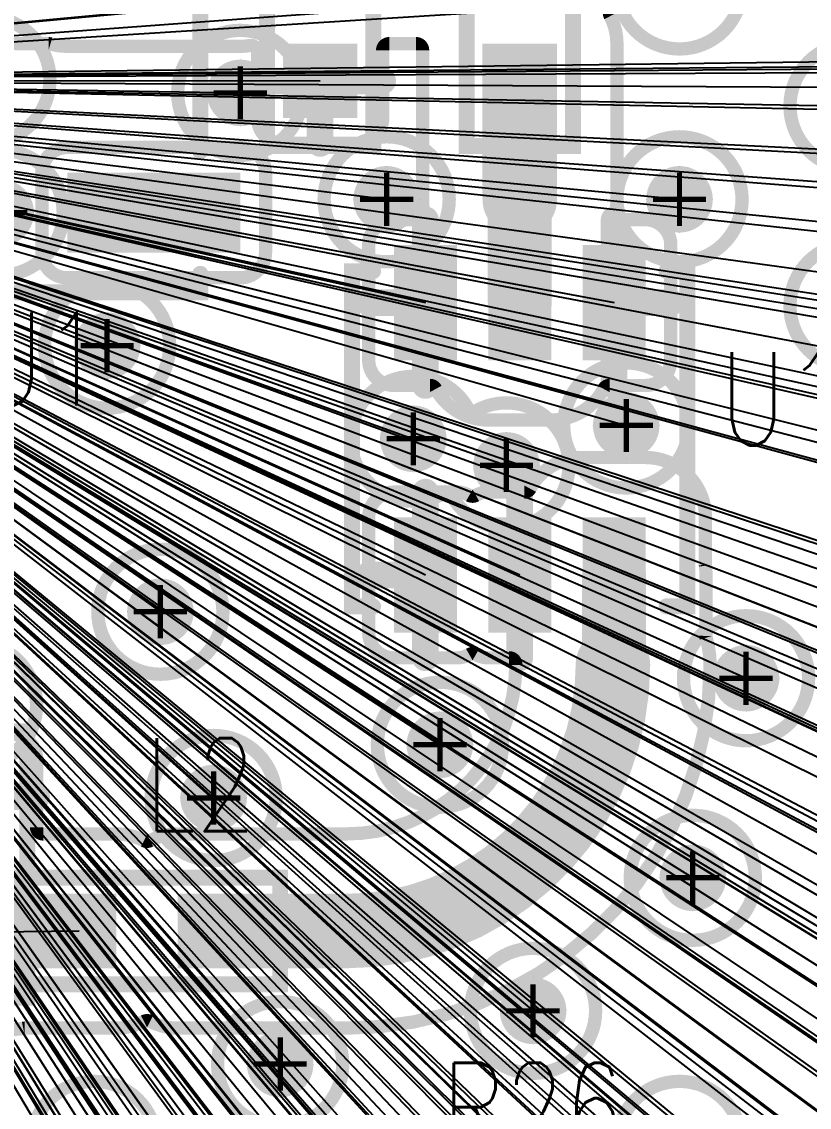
# Model space of a CAD drawing. Extents: x -1.33 to 3.2, y -3.63 to 2.02.
# Drawn here: x 0.5079 to 0.8037, y 1.2688 to 1.6768 of the extents above; entities that cross this region are included whole.
import ezdxf
from ezdxf.enums import TextEntityAlignment as Align

# ---------------------------------------------------------------- set-up
doc = ezdxf.new("R2010")
doc.units = 0
for name, pattern in [('SIG_0', [2, 1, 1]), ('SIG_52', [2, 1, 1]), ('SIG_55', [2, 1, 1]), ('SIG_66', [2, 1, 1]), ('SIG_67', [2, 1, 1])]:
    doc.linetypes.add(name, pattern=pattern)
for name, color, linetype in [('DRIL_PLTE_THRU_01', 16, 'CONTINUOUS'), ('DRIL_PLTE_THRU_02', 106, 'CONTINUOUS'), ('DRIL_PLTE_THRU_03', 255, 'CONTINUOUS'), ('DRIL_PLTE_THRU_04', 176, 'CONTINUOUS'), ('DRIL_SYMBOL', 254, 'CONTINUOUS'), ('LINK_00', 254, 'CONTINUOUS'), ('PADS_BOT', 5, 'CONTINUOUS'), ('PADS_INNER', 1, 'CONTINUOUS'), ('PADS_TOP', 1, 'CONTINUOUS'), ('PART_NAME_123', 255, 'CONTINUOUS'), ('PART_TOP_2DLINE_123', 255, 'CONTINUOUS'), ('POUR_PADTHERM_01', 1, 'CONTINUOUS'), ('POUR_VIATHERM_01', 1, 'CONTINUOUS'), ('POUR_VIATHERM_02', 112, 'CONTINUOUS'), ('POUR_VIATHERM_04', 5, 'CONTINUOUS'), ('POUR_VOID_01', 1, 'CONTINUOUS'), ('POUR_VOID_03', 222, 'CONTINUOUS'), ('TRACE_01', 1, 'CONTINUOUS'), ('VIAPTS', 34, 'CONTINUOUS')]:
    doc.layers.add(name, color=color, linetype=linetype)
doc.styles.add('W0$005', font='simplex', dxfattribs={"width": 0.75})

# ---------------------------------------------------------------- blocks, each defined once
blk = doc.blocks.new('POUR_VOID_718')
at = {"layer": 'POUR_VOID_01', "const_width": 0.005}
blk.add_lwpolyline([(-16.3405, -16.28), (-16.3405, -16.31, -0.414214), (-16.35, -16.3195), (-16.415, -16.3195, -0.414214), (-16.4245, -16.31), (-16.4245, -16.28, -0.414214), (-16.415, -16.2705), (-16.35, -16.2705, -0.414214)], format="xyb", close=True, dxfattribs=at)
blk = doc.blocks.new('POUR_VOID_695')
at = {"layer": 'POUR_VOID_01', "const_width": 0.005}
blk.add_lwpolyline([(-16.21102, -16.21885, 0.243655), (-16.21102, -16.22115, -0.12007), (-16.2085, -16.2315), (-16.2085, -16.2455), (-16.2085, -16.2595), (-16.2085, -16.29, -0.033219), (-16.20882, -16.29483, 0.453676), (-16.20634, -16.29767), (-16.19776, -16.29767, -0.414214), (-16.18826, -16.30717), (-16.18826, -16.35047, -0.414214), (-16.19776, -16.35997), (-16.21126, -16.35997, 0.274107), (-16.21345, -16.36127, -0.274105), (-16.23319, -16.37297), (-16.25681, -16.37297, -0.274105), (-16.27655, -16.36127, 0.274107), (-16.27874, -16.35997), (-16.29224, -16.35997, -0.414214), (-16.30174, -16.35047), (-16.30174, -16.30717, -0.414214), (-16.29224, -16.29767), (-16.28366, -16.29767, 0.453676), (-16.28118, -16.29483, -0.033219), (-16.2815, -16.29), (-16.2815, -16.2595), (-16.2815, -16.234, 0.414214), (-16.284, -16.2315), (-16.294, -16.2315, 0.414214), (-16.2965, -16.234), (-16.2965, -16.2595, -0.414214), (-16.306, -16.269), (-16.334, -16.269, -0.414214), (-16.3435, -16.2595), (-16.3435, -16.23468, 0.462098), (-16.3464, -16.23221, -0.040192), (-16.35, -16.2325), (-16.415, -16.2325, -0.071067), (-16.4213, -16.2316, 0.071068), (-16.422, -16.2315), (-16.4335, -16.2315, -0.12007), (-16.44385, -16.22898, 0.243655)], format="xyb", dxfattribs=at)
blk = doc.blocks.new('POUR_VOID_693')
at = {"layer": 'POUR_VOID_01', "const_width": 0.005}
blk.add_lwpolyline([(-16.436, -16.491, -0.414214), (-16.4265, -16.5005), (-16.4265, -16.526, 0.414214), (-16.424, -16.5285), (-16.4105, -16.5285), (-16.3965, -16.5285, -0.12007), (-16.38615, -16.53102, 0.243655), (-16.38385, -16.53102, -0.12007), (-16.3735, -16.5285), (-16.3455, -16.5285), (-16.31, -16.5285, 0.414214), (-16.2465, -16.465, -0.001059), (-16.2465, -16.46485), (-16.2465, -16.46483, 0.414214), (-16.249, -16.46233), (-16.25681, -16.46233, -0.129344), (-16.26149, -16.4611, 0.263089), (-16.26395, -16.4611, -0.129344), (-16.26862, -16.46233), (-16.29224, -16.46233, -0.414214), (-16.30174, -16.45283), (-16.30174, -16.40953, -0.414214), (-16.29224, -16.40003), (-16.26862, -16.40003, -0.129344), (-16.26395, -16.40126, 0.263089), (-16.26149, -16.40126, -0.129344), (-16.25681, -16.40003), (-16.24331, -16.40003, 0.274107), (-16.24112, -16.39873, -0.274105), (-16.22138, -16.38703), (-16.19776, -16.38703, -0.414214), (-16.17526, -16.40953), (-16.17526, -16.42745, 0.025282), (-16.17524, -16.4277, -0.025283), (-16.17507, -16.43118), (-16.17507, -16.45406, 0.071227), (-16.17497, -16.45476, -0.071227), (-16.1735, -16.465, -0.414214), (-16.31, -16.6015), (-16.3595, -16.6015), (-16.3735, -16.6015, -0.12007), (-16.38385, -16.59898, 0.243655), (-16.38615, -16.59898, -0.12007), (-16.3965, -16.6015), (-16.4245, -16.6015), (-16.43103, -16.6015, 0.050124), (-16.43152, -16.60155, -0.050126), (-16.436, -16.602)], format="xyb", dxfattribs=at)
blk = doc.blocks.new('POUR_OUTLINE_677')
for name in ['POUR_VOID_695', 'POUR_VOID_718', 'POUR_VOID_693']:
    blk.add_blockref(name, (0, 0))
blk = doc.blocks.new('POUR_VIATHERM_752')
at = {"layer": 'POUR_VIATHERM_01'}
for points in [[(-16.285, -16.3675), (-16.285, -16.3675)], [(-16.2975, -16.38), (-16.2975, -16.38)], [(-16.2725, -16.38), (-16.2725, -16.38)], [(-16.285, -16.3925), (-16.285, -16.3925)]]:
    blk.add_lwpolyline(points, dxfattribs=at)
blk = doc.blocks.new('POUR_VIATHERM_753')
at = {"layer": 'POUR_VIATHERM_01'}
for points in [[(-16.205, -16.3625), (-16.205, -16.3625)], [(-16.2175, -16.375), (-16.2175, -16.375)], [(-16.1925, -16.375), (-16.1925, -16.375)], [(-16.205, -16.3875), (-16.205, -16.3875)]]:
    blk.add_lwpolyline(points, dxfattribs=at)
blk = doc.blocks.new('POUR_VIATHERM_759')
at = {"layer": 'POUR_VIATHERM_01'}
for points in [[(-16.36, -16.5025), (-16.36, -16.5025)], [(-16.3725, -16.515), (-16.3725, -16.515)], [(-16.3475, -16.515), (-16.3475, -16.515)], [(-16.36, -16.5275), (-16.36, -16.5275)]]:
    blk.add_lwpolyline(points, dxfattribs=at)
blk = doc.blocks.new('POUR_VIATHERM_760')
at = {"layer": 'POUR_VIATHERM_01'}
for points in [[(-16.335, -16.6025), (-16.335, -16.6025)], [(-16.3475, -16.615), (-16.3475, -16.615)], [(-16.3225, -16.615), (-16.3225, -16.615)], [(-16.335, -16.6275), (-16.335, -16.6275)]]:
    blk.add_lwpolyline(points, dxfattribs=at)
blk = doc.blocks.new('POUR_VIATHERM_780')
at = {"layer": 'POUR_VIATHERM_01'}
for points in [[(-16.25, -16.3775), (-16.25, -16.3775)], [(-16.2625, -16.39), (-16.2625, -16.39)], [(-16.2375, -16.39), (-16.2375, -16.39)], [(-16.25, -16.4025), (-16.25, -16.4025)]]:
    blk.add_lwpolyline(points, dxfattribs=at)
blk = doc.blocks.new('POUR_VIATHERM_782')
at = {"layer": 'POUR_VIATHERM_01'}
for points in [[(-16.18, -16.5325), (-16.18, -16.5325)], [(-16.1925, -16.545), (-16.1925, -16.545)], [(-16.1675, -16.545), (-16.1675, -16.545)], [(-16.18, -16.5575), (-16.18, -16.5575)]]:
    blk.add_lwpolyline(points, dxfattribs=at)
blk = doc.blocks.new('POUR_VIATHERM_783')
at = {"layer": 'POUR_VIATHERM_01'}
for points in [[(-16.16, -16.4575), (-16.16, -16.4575)], [(-16.1725, -16.47), (-16.1725, -16.47)], [(-16.1475, -16.47), (-16.1475, -16.47)], [(-16.16, -16.4825), (-16.16, -16.4825)]]:
    blk.add_lwpolyline(points, dxfattribs=at)
blk = doc.blocks.new('POUR_VIATHERM_784')
at = {"layer": 'POUR_VIATHERM_01'}
for points in [[(-16.24, -16.5825), (-16.24, -16.5825)], [(-16.2525, -16.595), (-16.2525, -16.595)], [(-16.2275, -16.595), (-16.2275, -16.595)], [(-16.24, -16.6075), (-16.24, -16.6075)]]:
    blk.add_lwpolyline(points, dxfattribs=at)
blk = doc.blocks.new('POUR_VIATHERM_788')
at = {"layer": 'POUR_VIATHERM_01'}
for points in [[(-16.275, -16.4825), (-16.275, -16.4825)], [(-16.2875, -16.495), (-16.2875, -16.495)], [(-16.2625, -16.495), (-16.2625, -16.495)], [(-16.275, -16.5075), (-16.275, -16.5075)]]:
    blk.add_lwpolyline(points, dxfattribs=at)
blk = doc.blocks.new('POUR_VIATHERM_789')
at = {"layer": 'POUR_VIATHERM_01'}
for points in [[(-16.35, -16.2375), (-16.35, -16.2375)], [(-16.3625, -16.25), (-16.3625, -16.25)], [(-16.35, -16.2625), (-16.35, -16.2625)]]:
    blk.add_lwpolyline(points, dxfattribs=at)
blk = doc.blocks.new('POUR_PADTHERM_901')
at = {"layer": 'POUR_PADTHERM_01', "const_width": 0.005}
for points in [[(-16.3435, -16.248), (-16.334, -16.248, 1), (-16.334, -16.243), (-16.3435, -16.243, 1), (-16.3435, -16.248)], [(-16.3175, -16.269), (-16.3175, -16.2455, 1), (-16.3225, -16.2455), (-16.3225, -16.269, 1), (-16.3175, -16.269)], [(-16.2965, -16.243), (-16.306, -16.243, 1), (-16.306, -16.248), (-16.2965, -16.248, 1), (-16.2965, -16.243)]]:
    blk.add_lwpolyline(points, format="xyb", dxfattribs=at)
blk = doc.blocks.new('POUR_PADTHERM_902')
at = {"layer": 'POUR_PADTHERM_01', "const_width": 0.005}
for points in [[(-16.21207, -16.29767), (-16.21207, -16.31898, 1), (-16.20707, -16.31898), (-16.20707, -16.29767, 1), (-16.21207, -16.29767)], [(-16.18826, -16.32632), (-16.19776, -16.32632, 1), (-16.19776, -16.33132), (-16.18826, -16.33132, 1), (-16.18826, -16.32632)], [(-16.20707, -16.35997), (-16.20707, -16.33866, 1), (-16.21207, -16.33866), (-16.21207, -16.35997, 1), (-16.20707, -16.35997)]]:
    blk.add_lwpolyline(points, format="xyb", dxfattribs=at)
blk = doc.blocks.new('POUR_PADTHERM_903')
at = {"layer": 'POUR_PADTHERM_01', "const_width": 0.005}
for points in [[(-16.28293, -16.29767), (-16.28293, -16.31898, 1), (-16.27793, -16.31898), (-16.27793, -16.29767, 1), (-16.28293, -16.29767)], [(-16.30174, -16.33132), (-16.29224, -16.33132, 1), (-16.29224, -16.32632), (-16.30174, -16.32632, 1), (-16.30174, -16.33132)], [(-16.27793, -16.35997), (-16.27793, -16.33866, 1), (-16.28293, -16.33866), (-16.28293, -16.35997, 1), (-16.27793, -16.35997)]]:
    blk.add_lwpolyline(points, format="xyb", dxfattribs=at)
blk = doc.blocks.new('POUR_PADTHERM_904')
at = {"layer": 'POUR_PADTHERM_01', "const_width": 0.005}
for points in [[(-16.2475, -16.40003), (-16.2475, -16.42134, 1), (-16.2425, -16.42134), (-16.2425, -16.40003, 1), (-16.2475, -16.40003)], [(-16.2425, -16.46233), (-16.2425, -16.44102, 1), (-16.2475, -16.44102), (-16.2475, -16.46233, 1), (-16.2425, -16.46233)]]:
    blk.add_lwpolyline(points, format="xyb", dxfattribs=at)
blk = doc.blocks.new('POUR_PADTHERM_905')
at = {"layer": 'POUR_PADTHERM_01', "const_width": 0.005}
for points in [[(-16.28293, -16.40003), (-16.28293, -16.42134, 1), (-16.27793, -16.42134), (-16.27793, -16.40003, 1), (-16.28293, -16.40003)], [(-16.30174, -16.43368), (-16.29224, -16.43368, 1), (-16.29224, -16.42868), (-16.30174, -16.42868, 1), (-16.30174, -16.43368)], [(-16.27793, -16.46233), (-16.27793, -16.44102, 1), (-16.28293, -16.44102), (-16.28293, -16.46233, 1), (-16.27793, -16.46233)]]:
    blk.add_lwpolyline(points, format="xyb", dxfattribs=at)
blk = doc.blocks.new('POUR_VIATHERM_906')
at = {"layer": 'POUR_VIATHERM_01'}
for points in [[(-16.44, -16.2825), (-16.44, -16.2825)], [(-16.4525, -16.295), (-16.4525, -16.295)], [(-16.4275, -16.295), (-16.4275, -16.295)], [(-16.44, -16.3075), (-16.44, -16.3075)]]:
    blk.add_lwpolyline(points, dxfattribs=at)
blk = doc.blocks.new('POUR_PADTHERM_908')
at = {"layer": 'POUR_PADTHERM_01', "const_width": 0.005}
for points in [[(-16.4525, -16.491), (-16.4525, -16.5145, 1), (-16.4475, -16.5145), (-16.4475, -16.491, 1), (-16.4525, -16.491)], [(-16.4735, -16.517), (-16.464, -16.517, 1), (-16.464, -16.512), (-16.4735, -16.512, 1), (-16.4735, -16.517)], [(-16.4265, -16.512), (-16.436, -16.512, 1), (-16.436, -16.517), (-16.4265, -16.517, 1), (-16.4265, -16.512)]]:
    blk.add_lwpolyline(points, format="xyb", dxfattribs=at)
blk = doc.blocks.new('POUR_VIATHERM_911')
at = {"layer": 'POUR_VIATHERM_01'}
for points in [[(-16.185, -16.2775), (-16.185, -16.2775)], [(-16.1975, -16.29), (-16.1975, -16.29)], [(-16.1725, -16.29), (-16.1725, -16.29)], [(-16.185, -16.3025), (-16.185, -16.3025)]]:
    blk.add_lwpolyline(points, dxfattribs=at)
blk = doc.blocks.new('POUR_VIATHERM_912')
at = {"layer": 'POUR_VIATHERM_01'}
for points in [[(-16.295, -16.2775), (-16.295, -16.2775)], [(-16.3075, -16.29), (-16.3075, -16.29)], [(-16.2825, -16.29), (-16.2825, -16.29)]]:
    blk.add_lwpolyline(points, dxfattribs=at)
blk = doc.blocks.new('POUR_VIATHERM_1350')
at = {"layer": 'POUR_VIATHERM_01'}
for points in [[(-16.38, -16.4325), (-16.38, -16.4325)], [(-16.3925, -16.445), (-16.3925, -16.445)], [(-16.3675, -16.445), (-16.3675, -16.445)], [(-16.38, -16.4575), (-16.38, -16.4575)]]:
    blk.add_lwpolyline(points, dxfattribs=at)
blk = doc.blocks.new('POUR_VIATHERM_1351')
at = {"layer": 'POUR_VIATHERM_01'}
for points in [[(-16.4, -16.3325), (-16.4, -16.3325)], [(-16.4125, -16.345), (-16.4125, -16.345)], [(-16.3875, -16.345), (-16.3875, -16.345)], [(-16.4, -16.3575), (-16.4, -16.3575)]]:
    blk.add_lwpolyline(points, dxfattribs=at)
blk = doc.blocks.new('POUR_HEADER_0')
for name in ['POUR_OUTLINE_677', 'POUR_VIATHERM_789', 'POUR_PADTHERM_901', 'POUR_VIATHERM_912', 'POUR_VIATHERM_911', 'POUR_VIATHERM_906', 'POUR_PADTHERM_903', 'POUR_PADTHERM_902', 'POUR_VIATHERM_1351', 'POUR_VIATHERM_753', 'POUR_VIATHERM_752', 'POUR_VIATHERM_780', 'POUR_PADTHERM_905', 'POUR_PADTHERM_904', 'POUR_VIATHERM_1350', 'POUR_VIATHERM_783', 'POUR_PADTHERM_908', 'POUR_VIATHERM_788', 'POUR_VIATHERM_759', 'POUR_VIATHERM_782', 'POUR_VIATHERM_784', 'POUR_VIATHERM_760']:
    blk.add_blockref(name, (18, 18))
blk = doc.blocks.new('POUR_VIATHERM_80')
at = {"layer": 'POUR_VIATHERM_04'}
for points in [[(-16.285, -16.3675), (-16.285, -16.3675)], [(-16.2975, -16.38), (-16.2975, -16.38)], [(-16.2725, -16.38), (-16.2725, -16.38)], [(-16.285, -16.3925), (-16.285, -16.3925)]]:
    blk.add_lwpolyline(points, dxfattribs=at)
blk = doc.blocks.new('POUR_VIATHERM_81')
at = {"layer": 'POUR_VIATHERM_04'}
for points in [[(-16.205, -16.3625), (-16.205, -16.3625)], [(-16.2175, -16.375), (-16.2175, -16.375)], [(-16.1925, -16.375), (-16.1925, -16.375)], [(-16.205, -16.3875), (-16.205, -16.3875)]]:
    blk.add_lwpolyline(points, dxfattribs=at)
blk = doc.blocks.new('POUR_VIATHERM_87')
at = {"layer": 'POUR_VIATHERM_04'}
for points in [[(-16.36, -16.5025), (-16.36, -16.5025)], [(-16.3725, -16.515), (-16.3725, -16.515)], [(-16.3475, -16.515), (-16.3475, -16.515)], [(-16.36, -16.5275), (-16.36, -16.5275)]]:
    blk.add_lwpolyline(points, dxfattribs=at)
blk = doc.blocks.new('POUR_VIATHERM_88')
at = {"layer": 'POUR_VIATHERM_04'}
for points in [[(-16.335, -16.6025), (-16.335, -16.6025)], [(-16.3475, -16.615), (-16.3475, -16.615)], [(-16.3225, -16.615), (-16.3225, -16.615)], [(-16.335, -16.6275), (-16.335, -16.6275)]]:
    blk.add_lwpolyline(points, dxfattribs=at)
blk = doc.blocks.new('POUR_VIATHERM_108')
at = {"layer": 'POUR_VIATHERM_04'}
for points in [[(-16.25, -16.3775), (-16.25, -16.3775)], [(-16.2625, -16.39), (-16.2625, -16.39)], [(-16.2375, -16.39), (-16.2375, -16.39)], [(-16.25, -16.4025), (-16.25, -16.4025)]]:
    blk.add_lwpolyline(points, dxfattribs=at)
blk = doc.blocks.new('POUR_VIATHERM_110')
at = {"layer": 'POUR_VIATHERM_04'}
for points in [[(-16.18, -16.5325), (-16.18, -16.5325)], [(-16.1925, -16.545), (-16.1925, -16.545)], [(-16.1675, -16.545), (-16.1675, -16.545)], [(-16.18, -16.5575), (-16.18, -16.5575)]]:
    blk.add_lwpolyline(points, dxfattribs=at)
blk = doc.blocks.new('POUR_VIATHERM_111')
at = {"layer": 'POUR_VIATHERM_04'}
for points in [[(-16.16, -16.4575), (-16.16, -16.4575)], [(-16.1725, -16.47), (-16.1725, -16.47)], [(-16.1475, -16.47), (-16.1475, -16.47)], [(-16.16, -16.4825), (-16.16, -16.4825)]]:
    blk.add_lwpolyline(points, dxfattribs=at)
blk = doc.blocks.new('POUR_VIATHERM_112')
at = {"layer": 'POUR_VIATHERM_04'}
for points in [[(-16.24, -16.5825), (-16.24, -16.5825)], [(-16.2525, -16.595), (-16.2525, -16.595)], [(-16.2275, -16.595), (-16.2275, -16.595)], [(-16.24, -16.6075), (-16.24, -16.6075)]]:
    blk.add_lwpolyline(points, dxfattribs=at)
blk = doc.blocks.new('POUR_VIATHERM_117')
at = {"layer": 'POUR_VIATHERM_04'}
for points in [[(-16.275, -16.4825), (-16.275, -16.4825)], [(-16.2875, -16.495), (-16.2875, -16.495)], [(-16.2625, -16.495), (-16.2625, -16.495)], [(-16.275, -16.5075), (-16.275, -16.5075)]]:
    blk.add_lwpolyline(points, dxfattribs=at)
blk = doc.blocks.new('POUR_VIATHERM_118')
at = {"layer": 'POUR_VIATHERM_04'}
for points in [[(-16.35, -16.2375), (-16.35, -16.2375)], [(-16.3625, -16.25), (-16.3625, -16.25)], [(-16.3375, -16.25), (-16.3375, -16.25)], [(-16.35, -16.2625), (-16.35, -16.2625)]]:
    blk.add_lwpolyline(points, dxfattribs=at)
blk = doc.blocks.new('POUR_VIATHERM_205')
at = {"layer": 'POUR_VIATHERM_04'}
for points in [[(-16.44, -16.2825), (-16.44, -16.2825)], [(-16.4525, -16.295), (-16.4525, -16.295)], [(-16.4275, -16.295), (-16.4275, -16.295)], [(-16.44, -16.3075), (-16.44, -16.3075)]]:
    blk.add_lwpolyline(points, dxfattribs=at)
blk = doc.blocks.new('POUR_VIATHERM_209')
at = {"layer": 'POUR_VIATHERM_04'}
for points in [[(-16.185, -16.2775), (-16.185, -16.2775)], [(-16.1975, -16.29), (-16.1975, -16.29)], [(-16.1725, -16.29), (-16.1725, -16.29)], [(-16.185, -16.3025), (-16.185, -16.3025)]]:
    blk.add_lwpolyline(points, dxfattribs=at)
blk = doc.blocks.new('POUR_VIATHERM_210')
at = {"layer": 'POUR_VIATHERM_04'}
for points in [[(-16.295, -16.2775), (-16.295, -16.2775)], [(-16.3075, -16.29), (-16.3075, -16.29)], [(-16.2825, -16.29), (-16.2825, -16.29)], [(-16.295, -16.3025), (-16.295, -16.3025)]]:
    blk.add_lwpolyline(points, dxfattribs=at)
blk = doc.blocks.new('POUR_VIATHERM_637')
at = {"layer": 'POUR_VIATHERM_04'}
for points in [[(-16.38, -16.4325), (-16.38, -16.4325)], [(-16.3925, -16.445), (-16.3925, -16.445)], [(-16.3675, -16.445), (-16.3675, -16.445)], [(-16.38, -16.4575), (-16.38, -16.4575)]]:
    blk.add_lwpolyline(points, dxfattribs=at)
blk = doc.blocks.new('POUR_VIATHERM_638')
at = {"layer": 'POUR_VIATHERM_04'}
for points in [[(-16.4, -16.3325), (-16.4, -16.3325)], [(-16.4125, -16.345), (-16.4125, -16.345)], [(-16.3875, -16.345), (-16.3875, -16.345)], [(-16.4, -16.3575), (-16.4, -16.3575)]]:
    blk.add_lwpolyline(points, dxfattribs=at)
blk = doc.blocks.new('POUR_HEADER_1')
for name in ['POUR_VIATHERM_118', 'POUR_VIATHERM_210', 'POUR_VIATHERM_209', 'POUR_VIATHERM_205', 'POUR_VIATHERM_638', 'POUR_VIATHERM_81', 'POUR_VIATHERM_80', 'POUR_VIATHERM_108', 'POUR_VIATHERM_637', 'POUR_VIATHERM_111', 'POUR_VIATHERM_117', 'POUR_VIATHERM_87', 'POUR_VIATHERM_110', 'POUR_VIATHERM_112', 'POUR_VIATHERM_88']:
    blk.add_blockref(name, (18, 18))
blk = doc.blocks.new('POUR_VIATHERM_2017')
at = {"layer": 'POUR_VIATHERM_02'}
for points in [[(-16.285, -16.3675), (-16.285, -16.3675)], [(-16.2975, -16.38), (-16.2975, -16.38)], [(-16.2725, -16.38), (-16.2725, -16.38)], [(-16.285, -16.3925), (-16.285, -16.3925)]]:
    blk.add_lwpolyline(points, dxfattribs=at)
blk = doc.blocks.new('POUR_VIATHERM_2018')
at = {"layer": 'POUR_VIATHERM_02'}
for points in [[(-16.205, -16.3625), (-16.205, -16.3625)], [(-16.2175, -16.375), (-16.2175, -16.375)], [(-16.1925, -16.375), (-16.1925, -16.375)], [(-16.205, -16.3875), (-16.205, -16.3875)]]:
    blk.add_lwpolyline(points, dxfattribs=at)
blk = doc.blocks.new('POUR_VIATHERM_2024')
at = {"layer": 'POUR_VIATHERM_02'}
for points in [[(-16.36, -16.5025), (-16.36, -16.5025)], [(-16.3725, -16.515), (-16.3725, -16.515)], [(-16.3475, -16.515), (-16.3475, -16.515)], [(-16.36, -16.5275), (-16.36, -16.5275)]]:
    blk.add_lwpolyline(points, dxfattribs=at)
blk = doc.blocks.new('POUR_VIATHERM_2025')
at = {"layer": 'POUR_VIATHERM_02'}
for points in [[(-16.335, -16.6025), (-16.335, -16.6025)], [(-16.3475, -16.615), (-16.3475, -16.615)], [(-16.3225, -16.615), (-16.3225, -16.615)], [(-16.335, -16.6275), (-16.335, -16.6275)]]:
    blk.add_lwpolyline(points, dxfattribs=at)
blk = doc.blocks.new('POUR_VIATHERM_2045')
at = {"layer": 'POUR_VIATHERM_02'}
for points in [[(-16.25, -16.3775), (-16.25, -16.3775)], [(-16.2625, -16.39), (-16.2625, -16.39)], [(-16.2375, -16.39), (-16.2375, -16.39)], [(-16.25, -16.4025), (-16.25, -16.4025)]]:
    blk.add_lwpolyline(points, dxfattribs=at)
blk = doc.blocks.new('POUR_VIATHERM_2047')
at = {"layer": 'POUR_VIATHERM_02'}
for points in [[(-16.18, -16.5325), (-16.18, -16.5325)], [(-16.1925, -16.545), (-16.1925, -16.545)], [(-16.1675, -16.545), (-16.1675, -16.545)], [(-16.18, -16.5575), (-16.18, -16.5575)]]:
    blk.add_lwpolyline(points, dxfattribs=at)
blk = doc.blocks.new('POUR_VIATHERM_2048')
at = {"layer": 'POUR_VIATHERM_02'}
for points in [[(-16.16, -16.4575), (-16.16, -16.4575)], [(-16.1725, -16.47), (-16.1725, -16.47)], [(-16.1475, -16.47), (-16.1475, -16.47)], [(-16.16, -16.4825), (-16.16, -16.4825)]]:
    blk.add_lwpolyline(points, dxfattribs=at)
blk = doc.blocks.new('POUR_VIATHERM_2049')
at = {"layer": 'POUR_VIATHERM_02'}
for points in [[(-16.24, -16.5825), (-16.24, -16.5825)], [(-16.2525, -16.595), (-16.2525, -16.595)], [(-16.2275, -16.595), (-16.2275, -16.595)], [(-16.24, -16.6075), (-16.24, -16.6075)]]:
    blk.add_lwpolyline(points, dxfattribs=at)
blk = doc.blocks.new('POUR_VIATHERM_2054')
at = {"layer": 'POUR_VIATHERM_02'}
for points in [[(-16.275, -16.4825), (-16.275, -16.4825)], [(-16.2875, -16.495), (-16.2875, -16.495)], [(-16.2625, -16.495), (-16.2625, -16.495)], [(-16.275, -16.5075), (-16.275, -16.5075)]]:
    blk.add_lwpolyline(points, dxfattribs=at)
blk = doc.blocks.new('POUR_VIATHERM_2055')
at = {"layer": 'POUR_VIATHERM_02'}
for points in [[(-16.35, -16.2375), (-16.35, -16.2375)], [(-16.3625, -16.25), (-16.3625, -16.25)], [(-16.3375, -16.25), (-16.3375, -16.25)], [(-16.35, -16.2625), (-16.35, -16.2625)]]:
    blk.add_lwpolyline(points, dxfattribs=at)
blk = doc.blocks.new('POUR_VIATHERM_2145')
at = {"layer": 'POUR_VIATHERM_02'}
for points in [[(-16.44, -16.2825), (-16.44, -16.2825)], [(-16.4525, -16.295), (-16.4525, -16.295)], [(-16.4275, -16.295), (-16.4275, -16.295)], [(-16.44, -16.3075), (-16.44, -16.3075)]]:
    blk.add_lwpolyline(points, dxfattribs=at)
blk = doc.blocks.new('POUR_VIATHERM_2149')
at = {"layer": 'POUR_VIATHERM_02'}
for points in [[(-16.185, -16.2775), (-16.185, -16.2775)], [(-16.1975, -16.29), (-16.1975, -16.29)], [(-16.1725, -16.29), (-16.1725, -16.29)], [(-16.185, -16.3025), (-16.185, -16.3025)]]:
    blk.add_lwpolyline(points, dxfattribs=at)
blk = doc.blocks.new('POUR_VIATHERM_2150')
at = {"layer": 'POUR_VIATHERM_02'}
for points in [[(-16.295, -16.2775), (-16.295, -16.2775)], [(-16.3075, -16.29), (-16.3075, -16.29)], [(-16.2825, -16.29), (-16.2825, -16.29)], [(-16.295, -16.3025), (-16.295, -16.3025)]]:
    blk.add_lwpolyline(points, dxfattribs=at)
blk = doc.blocks.new('POUR_VIATHERM_2576')
at = {"layer": 'POUR_VIATHERM_02'}
for points in [[(-16.38, -16.4325), (-16.38, -16.4325)], [(-16.3925, -16.445), (-16.3925, -16.445)], [(-16.3675, -16.445), (-16.3675, -16.445)], [(-16.38, -16.4575), (-16.38, -16.4575)]]:
    blk.add_lwpolyline(points, dxfattribs=at)
blk = doc.blocks.new('POUR_VIATHERM_2577')
at = {"layer": 'POUR_VIATHERM_02'}
for points in [[(-16.4, -16.3325), (-16.4, -16.3325)], [(-16.4125, -16.345), (-16.4125, -16.345)], [(-16.3875, -16.345), (-16.3875, -16.345)], [(-16.4, -16.3575), (-16.4, -16.3575)]]:
    blk.add_lwpolyline(points, dxfattribs=at)
blk = doc.blocks.new('POUR_HEADER_2')
for name in ['POUR_VIATHERM_2055', 'POUR_VIATHERM_2150', 'POUR_VIATHERM_2149', 'POUR_VIATHERM_2145', 'POUR_VIATHERM_2577', 'POUR_VIATHERM_2018', 'POUR_VIATHERM_2017', 'POUR_VIATHERM_2045', 'POUR_VIATHERM_2576', 'POUR_VIATHERM_2048', 'POUR_VIATHERM_2054', 'POUR_VIATHERM_2024', 'POUR_VIATHERM_2047', 'POUR_VIATHERM_2049', 'POUR_VIATHERM_2025']:
    blk.add_blockref(name, (18, 18))
blk = doc.blocks.new('POUR_VOID_1612')
at = {"layer": 'POUR_VOID_03', "const_width": 0.005}
blk.add_lwpolyline([(-16.4685, -16.245, 1), (-16.4215, -16.245, 1)], format="xyb", close=True, dxfattribs=at)
blk = doc.blocks.new('POUR_VOID_1611')
at = {"layer": 'POUR_VOID_03', "const_width": 0.005}
blk.add_lwpolyline([(-16.4635, -16.295, 1), (-16.4165, -16.295, 1)], format="xyb", close=True, dxfattribs=at)
blk = doc.blocks.new('POUR_VOID_1610')
at = {"layer": 'POUR_VOID_03', "const_width": 0.005}
blk.add_lwpolyline([(-16.4735, -16.48, 1), (-16.4265, -16.48, 1)], format="xyb", close=True, dxfattribs=at)
blk = doc.blocks.new('POUR_VOID_1599')
at = {"layer": 'POUR_VOID_03', "const_width": 0.005}
blk.add_lwpolyline([(-16.4235, -16.345, 1), (-16.3765, -16.345, 1)], format="xyb", close=True, dxfattribs=at)
blk = doc.blocks.new('POUR_VOID_1598')
at = {"layer": 'POUR_VOID_03', "const_width": 0.005}
blk.add_lwpolyline([(-16.3735, -16.25, 1), (-16.3265, -16.25, 1)], format="xyb", close=True, dxfattribs=at)
blk = doc.blocks.new('POUR_VOID_1597')
at = {"layer": 'POUR_VOID_03', "const_width": 0.005}
blk.add_lwpolyline([(-16.4035, -16.445, 1), (-16.3565, -16.445, 1)], format="xyb", close=True, dxfattribs=at)
blk = doc.blocks.new('POUR_VOID_1596')
at = {"layer": 'POUR_VOID_03', "const_width": 0.005}
blk.add_lwpolyline([(-16.3835, -16.515, 1), (-16.3365, -16.515, 1)], format="xyb", close=True, dxfattribs=at)
blk = doc.blocks.new('POUR_VOID_1595')
at = {"layer": 'POUR_VOID_03', "const_width": 0.005}
blk.add_lwpolyline([(-16.4285, -16.645, 1), (-16.3815, -16.645, 1)], format="xyb", close=True, dxfattribs=at)
blk = doc.blocks.new('POUR_VOID_1586')
at = {"layer": 'POUR_VOID_03', "const_width": 0.005}
blk.add_lwpolyline([(-16.3185, -16.29, 1), (-16.2715, -16.29, 1)], format="xyb", close=True, dxfattribs=at)
blk = doc.blocks.new('POUR_VOID_1585')
at = {"layer": 'POUR_VOID_03', "const_width": 0.005}
blk.add_lwpolyline([(-16.3585, -16.615, 1), (-16.3115, -16.615, 1)], format="xyb", close=True, dxfattribs=at)
blk = doc.blocks.new('POUR_VOID_1581')
at = {"layer": 'POUR_VOID_03', "const_width": 0.005}
blk.add_lwpolyline([(-16.2085, -16.21, 1), (-16.1615, -16.21, 1)], format="xyb", close=True, dxfattribs=at)
blk = doc.blocks.new('POUR_VOID_1580')
at = {"layer": 'POUR_VOID_03', "const_width": 0.005}
blk.add_lwpolyline([(-16.2085, -16.29, 1), (-16.1615, -16.29, 1)], format="xyb", close=True, dxfattribs=at)
blk = doc.blocks.new('POUR_VOID_1579')
at = {"layer": 'POUR_VOID_03', "const_width": 0.005}
blk.add_lwpolyline([(-16.2285, -16.375, 1), (-16.1815, -16.375, 1)], format="xyb", close=True, dxfattribs=at)
blk = doc.blocks.new('POUR_VOID_1578')
at = {"layer": 'POUR_VOID_03', "const_width": 0.005}
blk.add_lwpolyline([(-16.26342, -16.37071, -2.805014), (-16.27158, -16.39929, -2.805014)], format="xyb", close=True, dxfattribs=at)
blk = doc.blocks.new('POUR_VOID_1577')
at = {"layer": 'POUR_VOID_03', "const_width": 0.005}
blk.add_lwpolyline([(-16.2985, -16.495, 1), (-16.2515, -16.495, 1)], format="xyb", close=True, dxfattribs=at)
blk = doc.blocks.new('POUR_VOID_1564')
at = {"layer": 'POUR_VOID_03', "const_width": 0.005}
blk.add_lwpolyline([(-16.2635, -16.595, 1), (-16.2165, -16.595, 1)], format="xyb", close=True, dxfattribs=at)
blk = doc.blocks.new('POUR_VOID_1541')
at = {"layer": 'POUR_VOID_03', "const_width": 0.005}
blk.add_lwpolyline([(-16.1435, -16.255, 1), (-16.0965, -16.255, 1)], format="xyb", close=True, dxfattribs=at)
blk = doc.blocks.new('POUR_VOID_1540')
at = {"layer": 'POUR_VOID_03', "const_width": 0.005}
blk.add_lwpolyline([(-16.1435, -16.33, 1), (-16.0965, -16.33, 1)], format="xyb", close=True, dxfattribs=at)
blk = doc.blocks.new('POUR_VOID_1539')
at = {"layer": 'POUR_VOID_03', "const_width": 0.005}
blk.add_lwpolyline([(-16.1835, -16.47, 1), (-16.1365, -16.47, 1)], format="xyb", close=True, dxfattribs=at)
blk = doc.blocks.new('POUR_VOID_1538')
at = {"layer": 'POUR_VOID_03', "const_width": 0.005}
blk.add_lwpolyline([(-16.2035, -16.545, 1), (-16.1565, -16.545, 1)], format="xyb", close=True, dxfattribs=at)
blk = doc.blocks.new('POUR_VOID_1537')
at = {"layer": 'POUR_VOID_03', "const_width": 0.005}
blk.add_lwpolyline([(-16.2085, -16.645, 1), (-16.1615, -16.645, 1)], format="xyb", close=True, dxfattribs=at)
blk = doc.blocks.new('POUR_OUTLINE_1392')
for name in ['POUR_VOID_1581', 'POUR_VOID_1612', 'POUR_VOID_1598', 'POUR_VOID_1541', 'POUR_VOID_1586', 'POUR_VOID_1580', 'POUR_VOID_1611', 'POUR_VOID_1540', 'POUR_VOID_1599', 'POUR_VOID_1579', 'POUR_VOID_1578', 'POUR_VOID_1597', 'POUR_VOID_1539', 'POUR_VOID_1610', 'POUR_VOID_1577', 'POUR_VOID_1596', 'POUR_VOID_1538', 'POUR_VOID_1564', 'POUR_VOID_1585', 'POUR_VOID_1595', 'POUR_VOID_1537']:
    blk.add_blockref(name, (0, 0))
blk = doc.blocks.new('POUR_HEADER_3')
blk.add_blockref('POUR_OUTLINE_1392', (18, 15.915))
blk = doc.blocks.new('SMOOTH_0$006')
at = {"const_width": 0.003}
blk.add_lwpolyline([(-0.0015, 0, 1), (0.0015, 0, 1)], format="xyb", close=True, dxfattribs=at)
blk = doc.blocks.new('PART_BODY_TOP_24')
at = {"layer": 'PART_TOP_2DLINE_123', "const_width": 0.006}
blk.add_lwpolyline([(-0.05, -0.02), (0.05, -0.02), (0.05, 0.02), (-0.05, 0.02)], close=True, dxfattribs=at)
at = {"layer": 'PART_TOP_2DLINE_123'}
for p in [(-0.05, 0.02), (0.05, 0.02), (-0.05, -0.02), (0.05, -0.02)]:
    blk.add_blockref('SMOOTH_0$006', p, dxfattribs=at)
blk = doc.blocks.new('DRIL_HOLE_0')
blk.add_lwpolyline([(0, 0, 1), (0, 0, 1)], format="xyb", close=True)
blk = doc.blocks.new('PAD_10')
blk.add_lwpolyline([(0, 0, 1), (0, 0, 1)], format="xyb", close=True)
blk = doc.blocks.new('PAD_12')
at = {"const_width": 0.028}
blk.add_lwpolyline([(-0.014, 0), (0.014, 0)], dxfattribs=at)
blk = doc.blocks.new('STK_TOP_8')
at = {"layer": 'DRIL_PLTE_THRU_01'}
blk.add_blockref('DRIL_HOLE_0', (0, 0), dxfattribs=at)
at = {"layer": 'DRIL_PLTE_THRU_02'}
blk.add_blockref('DRIL_HOLE_0', (0, 0), dxfattribs=at)
at = {"layer": 'DRIL_PLTE_THRU_03'}
blk.add_blockref('DRIL_HOLE_0', (0, 0), dxfattribs=at)
at = {"layer": 'DRIL_PLTE_THRU_04'}
blk.add_blockref('DRIL_HOLE_0', (0, 0), dxfattribs=at)
at = {"layer": 'PADS_BOT'}
blk.add_blockref('PAD_10', (0, 0), dxfattribs=at)
at = {"layer": 'PADS_INNER'}
blk.add_blockref('PAD_10', (0, 0), dxfattribs=at)
at = {"layer": 'PADS_TOP'}
blk.add_blockref('PAD_12', (0, 0), dxfattribs=at)
blk = doc.blocks.new('SYM_TOP_6')
for name, p in [('PART_BODY_TOP_24', (0, 0)), ('STK_TOP_8', (-0.0255, 0)), ('STK_TOP_8', (0.0255, 0))]:
    blk.add_blockref(name, p)
blk = doc.blocks.new('PART_TOP_9')
blk.add_blockref('SYM_TOP_6', (0, 0))
at = {"layer": 'PART_NAME_123', "style": 'W0$005', "width": 0.75}
blk.add_text('C12', height=0.035, dxfattribs=at).set_placement((0.1, 0), align=Align.MIDDLE_CENTER)
blk = doc.blocks.new('PART_TOP_11')
blk.add_blockref('SYM_TOP_6', (0, 0))
at = {"layer": 'PART_NAME_123', "style": 'W0$005', "width": 0.75}
blk.add_text('C14', height=0.035, dxfattribs=at).set_placement((0.095, 0.005), align=Align.MIDDLE_CENTER)
blk = doc.blocks.new('PART_TOP_89')
blk.add_blockref('SYM_TOP_6', (0, 0))
at = {"layer": 'PART_NAME_123', "style": 'W0$005', "width": 0.75}
blk.add_text('L1', height=0.035, rotation=-180, dxfattribs=at).set_placement((-0.085, 0.025), align=Align.MIDDLE_CENTER)
blk = doc.blocks.new('PART_TOP_100')
blk.add_blockref('SYM_TOP_6', (0, 0))
at = {"layer": 'PART_NAME_123', "style": 'W0$005', "width": 0.75}
blk.add_text('L2', height=0.035, rotation=-180, dxfattribs=at).set_placement((-0.02, -0.055), align=Align.MIDDLE_CENTER)
blk = doc.blocks.new('PART_TOP_146')
blk.add_blockref('SYM_TOP_6', (0, 0))
at = {"layer": 'PART_NAME_123', "style": 'W0$005', "width": 0.75}
blk.add_text('R26', height=0.035, dxfattribs=at).set_placement((0, 0.053), align=Align.MIDDLE_CENTER)
blk = doc.blocks.new('PART_BODY_TOP_37')
at = {"layer": 'PART_TOP_2DLINE_123', "const_width": 0.006}
for points in [[(-0.073, 0.08), (-0.08, 0.08), (-0.08, -0.08), (-0.073, -0.08)], [(0.073, -0.08), (0.08, -0.08), (0.08, 0.08), (0.073, 0.08)], [(-0.027, -0.08), (0.027, -0.08)]]:
    blk.add_lwpolyline(points, dxfattribs=at)
at = {"layer": 'PART_TOP_2DLINE_123'}
for p in [(-0.08, 0.08), (-0.073, 0.08), (0.073, 0.08), (0.08, 0.08), (-0.08, -0.08), (-0.073, -0.08), (-0.027, -0.08), (0.027, -0.08), (0.073, -0.08), (0.08, -0.08)]:
    blk.add_blockref('SMOOTH_0$006', p, dxfattribs=at)
blk = doc.blocks.new('PAD_43')
at = {"const_width": 0.03}
blk.add_lwpolyline([(-0.0325, 0), (0.0325, 0)], dxfattribs=at)
blk = doc.blocks.new('STK_TOP_32')
at = {"layer": 'DRIL_PLTE_THRU_01'}
blk.add_blockref('DRIL_HOLE_0', (0, 0), dxfattribs=at)
at = {"layer": 'DRIL_PLTE_THRU_02'}
blk.add_blockref('DRIL_HOLE_0', (0, 0), dxfattribs=at)
at = {"layer": 'DRIL_PLTE_THRU_03'}
blk.add_blockref('DRIL_HOLE_0', (0, 0), dxfattribs=at)
at = {"layer": 'DRIL_PLTE_THRU_04'}
blk.add_blockref('DRIL_HOLE_0', (0, 0), dxfattribs=at)
at = {"layer": 'PADS_BOT'}
blk.add_blockref('PAD_10', (0, 0), dxfattribs=at)
at = {"layer": 'PADS_INNER'}
blk.add_blockref('PAD_10', (0, 0), dxfattribs=at)
at = {"layer": 'PADS_TOP', "rotation": 90}
blk.add_blockref('PAD_43', (0, 0), dxfattribs=at)
blk = doc.blocks.new('SYM_TOP_19')
for name, p in [('STK_TOP_32', (-0.05, 0.0625)), ('STK_TOP_32', (0, 0.0625)), ('STK_TOP_32', (0.05, 0.0625)), ('PART_BODY_TOP_37', (0, 0)), ('STK_TOP_32', (-0.05, -0.0625)), ('STK_TOP_32', (0.05, -0.0625))]:
    blk.add_blockref(name, p)
blk = doc.blocks.new('PART_TOP_149')
blk.add_blockref('SYM_TOP_19', (0, 0))
at = {"layer": 'PART_NAME_123', "style": 'W0$005', "width": 0.75}
blk.add_text('U1', height=0.035, rotation=-90, dxfattribs=at).set_placement((-0.105, -0.02), align=Align.MIDDLE_CENTER)
blk = doc.blocks.new('PART_BODY_TOP_38')
at = {"layer": 'PART_TOP_2DLINE_123', "const_width": 0.006}
for points in [[(-0.05512, -0.06299), (-0.06299, -0.06299), (-0.06299, 0.06299), (-0.05512, 0.06299)], [(0.05512, -0.06299), (0.06299, -0.06299), (0.06299, 0.06299), (0.05512, 0.06299)]]:
    blk.add_lwpolyline(points, dxfattribs=at)
at = {"layer": 'PART_TOP_2DLINE_123'}
for p in [(-0.06299, 0.06299), (-0.05512, 0.06299), (0.05512, 0.06299), (0.06299, 0.06299), (-0.06299, -0.06299), (-0.05512, -0.06299), (0.05512, -0.06299), (0.06299, -0.06299)]:
    blk.add_blockref('SMOOTH_0$006', p, dxfattribs=at)
blk = doc.blocks.new('PAD_47')
at = {"const_width": 0.02362}
blk.add_lwpolyline([(-0.02165, 0), (0.02165, 0)], dxfattribs=at)
blk = doc.blocks.new('STK_TOP_38')
at = {"layer": 'DRIL_PLTE_THRU_01'}
blk.add_blockref('DRIL_HOLE_0', (0, 0), dxfattribs=at)
at = {"layer": 'DRIL_PLTE_THRU_02'}
blk.add_blockref('DRIL_HOLE_0', (0, 0), dxfattribs=at)
at = {"layer": 'DRIL_PLTE_THRU_03'}
blk.add_blockref('DRIL_HOLE_0', (0, 0), dxfattribs=at)
at = {"layer": 'DRIL_PLTE_THRU_04'}
blk.add_blockref('DRIL_HOLE_0', (0, 0), dxfattribs=at)
at = {"layer": 'PADS_BOT'}
blk.add_blockref('PAD_10', (0, 0), dxfattribs=at)
at = {"layer": 'PADS_INNER'}
blk.add_blockref('PAD_10', (0, 0), dxfattribs=at)
at = {"layer": 'PADS_TOP', "rotation": 90}
blk.add_blockref('PAD_47', (0, 0), dxfattribs=at)
blk = doc.blocks.new('SYM_TOP_20')
for name, p in [('STK_TOP_38', (-0.03543, 0.05118)), ('STK_TOP_38', (0, 0.05118)), ('STK_TOP_38', (0.03543, 0.05118)), ('PART_BODY_TOP_38', (0, 0)), ('STK_TOP_38', (-0.03543, -0.05118)), ('STK_TOP_38', (0, -0.05118)), ('STK_TOP_38', (0.03543, -0.05118))]:
    blk.add_blockref(name, p)
blk = doc.blocks.new('PART_TOP_151')
blk.add_blockref('SYM_TOP_20', (0, 0))
at = {"layer": 'PART_NAME_123', "style": 'W0$005', "width": 0.75}
blk.add_text('U11', height=0.035, dxfattribs=at).set_placement((0.11, 0.015), align=Align.MIDDLE_CENTER)
blk = doc.blocks.new('SMOOTH_0$028')
at = {"const_width": 0.014}
blk.add_lwpolyline([(-0.007, 0, 1), (0.007, 0, 1)], format="xyb", close=True, dxfattribs=at)
blk = doc.blocks.new('SMOOTH_0$024')
at = {"const_width": 0.012}
blk.add_lwpolyline([(-0.006, 0, 1), (0.006, 0, 1)], format="xyb", close=True, dxfattribs=at)
blk = doc.blocks.new('DRIL_SYMBOL_0$012')
at = {"layer": 'DRIL_SYMBOL', "const_width": 0.002}
for points in [[(0, -0.01), (0, 0.01)], [(-0.01, 0), (0.01, 0)]]:
    blk.add_lwpolyline(points, dxfattribs=at)
blk = doc.blocks.new('DRIL_HOLE_0$012')
at = {"const_width": 0.006}
blk.add_lwpolyline([(-0.003, 0, 1), (0.003, 0, 1)], format="xyb", close=True, dxfattribs=at)
blk.add_blockref('DRIL_SYMBOL_0$012', (0, 0))
blk = doc.blocks.new('PAD_66')
at = {"const_width": 0.0125}
blk.add_lwpolyline([(0, -0.00625, 1), (0, 0.00625, 1)], format="xyb", close=True, dxfattribs=at)
blk = doc.blocks.new('STK_TOP_3')
at = {"layer": 'DRIL_PLTE_THRU_01'}
blk.add_blockref('DRIL_HOLE_0$012', (0, 0), dxfattribs=at)
at = {"layer": 'DRIL_PLTE_THRU_02'}
blk.add_blockref('DRIL_HOLE_0$012', (0, 0), dxfattribs=at)
at = {"layer": 'DRIL_PLTE_THRU_03'}
blk.add_blockref('DRIL_HOLE_0$012', (0, 0), dxfattribs=at)
at = {"layer": 'DRIL_PLTE_THRU_04'}
blk.add_blockref('DRIL_HOLE_0$012', (0, 0), dxfattribs=at)
at = {"layer": 'PADS_BOT'}
blk.add_blockref('PAD_66', (0, 0), dxfattribs=at)
at = {"layer": 'PADS_INNER'}
blk.add_blockref('PAD_66', (0, 0), dxfattribs=at)
at = {"layer": 'PADS_TOP'}
blk.add_blockref('PAD_66', (0, 0), dxfattribs=at)
blk = doc.blocks.new('SYM_TOP_1')
blk.add_blockref('STK_TOP_3', (0, 0))

msp = doc.modelspace()

# ---------------------------------------------------------------- linework, layer by layer
at = {"layer": 'LINK_00', "linetype": 'SIG_0'}
for q in [(1.39, 1.76), (1.295, 1.75), (1.465, 1.73), (0.755, 1.69), (1.36, 1.665), (1.06, 1.665), (1.265, 1.66), (0.95, 1.66), (0.655, 1.52), (0.735, 1.525), (0.58, 1.385), (0.605, 1.285), (1.16, 0.395), (1.155, 0.515), (1.16, 0.615), (0.69, 1.51), (0.83, 1.335), (0.76, 1.355), (0.78, 1.43), (0.7, 1.305), (0.665, 1.405), (0.59, 1.65), (0.62, 1.6545), (0.73043, 1.57118), (0.65957, 1.57118), (0.695, 1.46882), (0.65957, 1.46882), (0.755, 1.61), (0.645, 1.61), (0.82, 1.57), (1.045, 0.75), (1.055, 0.89), (1.21, 0.49), (1.525, 0.08), (1.475, 0.03), (1.465, -0.02), (1.41, -0.065), (1.32, -0.065), (1.155, 1.09), (1.56, 1.155), (1.56, 1.06), (1.56, 0.97), (1.56, 0.87), (1.56, 0.775), (1.56, 0.68), (1.505, 0.915), (1.56, 0.58), (1.56, 0.48), (1.49, 0.825), (1.49, 0.725), (1.41, 0.72), (1.37, 0.645), (1.385, 0.58), (1.395, 0.505), (1.475, 0.635), (1.47, 0.555), (1.56, 0.375), (1.46, 0.37), (1.37, 0.375), (1.285, 0.38), (1.26, 0.315), (1.2, 0.325), (1.46, 0.275), (1.48, 0.45), (1.43, 0.95), (1.385, 0.94), (1.465, 1.63), (1.56, 0.265), (1.465, 1.535), (1.49, 1.02), (1.215, 0.215), (1.465, 1.43), (1.34, 0.265), (1.375, 1.415), (1.4, 0.2), (1.39, 1.485), (1.435, 0.12), (1.38, 1.575), (1.35, 0.075), (1.29, 1.49), (1.215, 1.65), (1.29, 1.605), (1.275, 1.385), (1.265, 1.27), (1.315, 1.22), (1.325, 1.135), (1.41, 1.23), (1.425, 1.125), (1.345, 1.305), (1.295, 0.16), (1.3, 1.045), (0.82, 1.645), (1.22, 0.94), (1.51, 1.395), (1.415, 1.345), (1.49, 1.16), (0.64, 1.17), (1.055, 0.4), (1.09969, 0.27669), (0.97, 0.88), (0.925, 1.035), (1.07, 0.685), (1.165, 0.71), (1.345, 0.7), (0.66, 1.04), (1.025, 1.125), (0.895, 1.28), (0.77, 1.17), (0.77, 1.125), (0.865, 0.99), (0.64, 1.09), (0.64, 1.125), (1.025, 1.385), (1.025, 1.295), (1.055, 1.325), (1.055, 1.245), (1.055, 1.165), (0.925, 1.18), (0.895, 1.115), (1.055, 1.085), (1.025, 1.02), (1.055, 0.97), (0.99, 0.715), (0.895, 0.735), (0.845, 0.795), (0.98, 0.5), (1.055, 0.56), (1.055, 0.48), (0.95, 0.64), (1.05, 0.635), (1.22, 0.145), (0.765, 0.86), (0.745, 0.965), (0.82, 0.97), (0.79, 1.065), (0.87, 0.86), (0.95, 0.815), (1.25, 0.78), (1.155, 0.78), (1.355, 0.77), (1.235, 0.725), (1.25, 0.65), (1.005, 0.955), (1.155, 0.975), (1.16, 0.9), (1.155, 1.365), (1.155, 1.275), (1.21, 1.34), (1.13, 1.435), (1.215, 1.445), (1.05, 1.48), (1.135, 1.51), (0.845, 1.425), (0.925, 1.43), (0.755, 1.255), (0.845, 1.255), (0.56, 1.455), (0.54, 1.555), (0.925, 1.355), (0.96, 1.485), (0.9, 1.57), (0.9, 1.5), (0.995, 1.6), (1.135, 1.61), (1.205, 1.555), (1.155, 1.185), (1.235, 1.215), (1.23, 1.13), (1.0545, 1.21), (0.895, 1.235), (1.21, 0.535), (1.21, 0.585), (1.205, 1.035), (1.025, 0.795), (1.0545, 0.84)]:
    msp.add_line((0.28, 1.655), q, dxfattribs=at)
at = {"layer": 'LINK_00', "linetype": 'SIG_55'}
msp.add_line((0.5295, 1.335), (0.49, 1.3345), dxfattribs=at)
at = {"layer": 'TRACE_01', "linetype": 'SIG_66'}
for points, const_width in [([(0.695, 1.61), (0.695, 1.6545)], 0.028), ([(0.695, 1.57118), (0.695, 1.61)], 0.024)]:
    msp.add_lwpolyline(points, dxfattribs=dict(at, const_width=const_width))
at = {"layer": 'TRACE_01', "linetype": 'SIG_67'}
for points, const_width in [([(0.73, 1.435), (0.73043, 1.43543), (0.73043, 1.46882)], 0.024), ([(0.5805, 1.335), (0.63, 1.335)], 0.028)]:
    msp.add_lwpolyline(points, dxfattribs=dict(at, const_width=const_width))
at = {"layer": 'TRACE_01', "linetype": 'SIG_67', "const_width": 0.028}
msp.add_lwpolyline([(0.63, 1.335, 0.414214), (0.73, 1.435)], format="xyb", dxfattribs=at)
at = {"layer": 'TRACE_01', "linetype": 'SIG_55', "const_width": 0.028}
msp.add_lwpolyline([(0.435, 1.335), (0.5295, 1.335)], dxfattribs=at)

# ---------------------------------------------------------------- block references
at = {"linetype": 'SIG_0'}
for name in ['POUR_HEADER_0', 'POUR_HEADER_1', 'POUR_HEADER_2']:
    msp.add_blockref(name, (-1.06, -0.1), dxfattribs=at)
at = {"linetype": 'SIG_52'}
msp.add_blockref('POUR_HEADER_3', (-1.06, 1.985), dxfattribs=at)
for name, p, rotation in [('PART_TOP_9', (0.62, 1.68), 90), ('PART_TOP_89', (0.695, 1.68), 270), ('PART_TOP_149', (0.495, 1.655), 90), ('PART_TOP_11', (0.49, 1.36), 90), ('PART_TOP_100', (0.555, 1.335), 180)]:
    msp.add_blockref(name, p, dxfattribs=dict(rotation=rotation))
for name, p in [('PART_TOP_151', (0.695, 1.52)), ('PART_TOP_146', (0.7, 1.215))]:
    msp.add_blockref(name, p)
at = {"layer": 'TRACE_01'}
for name, p in [('SMOOTH_0$028', (0.695, 1.6545)), ('SMOOTH_0$028', (0.695, 1.61)), ('SMOOTH_0$024', (0.695, 1.61)), ('SMOOTH_0$024', (0.695, 1.57118)), ('SMOOTH_0$024', (0.73043, 1.46882)), ('SMOOTH_0$028', (0.73, 1.435)), ('SMOOTH_0$024', (0.73, 1.435)), ('SMOOTH_0$024', (0.73043, 1.43543)), ('SMOOTH_0$028', (0.5295, 1.335)), ('SMOOTH_0$028', (0.5805, 1.335)), ('SMOOTH_0$028', (0.63, 1.335)), ('SMOOTH_0$028', (0.63, 1.335))]:
    msp.add_blockref(name, p, dxfattribs=at)
at = {"layer": 'VIAPTS', "linetype": 'SIG_0'}
for p in [(0.59, 1.65), (0.645, 1.61), (0.755, 1.61), (0.5, 1.605), (0.54, 1.555), (0.735, 1.525), (0.655, 1.52), (0.69, 1.51), (0.56, 1.455), (0.78, 1.43), (0.665, 1.405), (0.58, 1.385), (0.76, 1.355), (0.7, 1.305), (0.605, 1.285)]:
    msp.add_blockref('SYM_TOP_1', p, dxfattribs=at)

doc.saveas('drawing.dxf')
